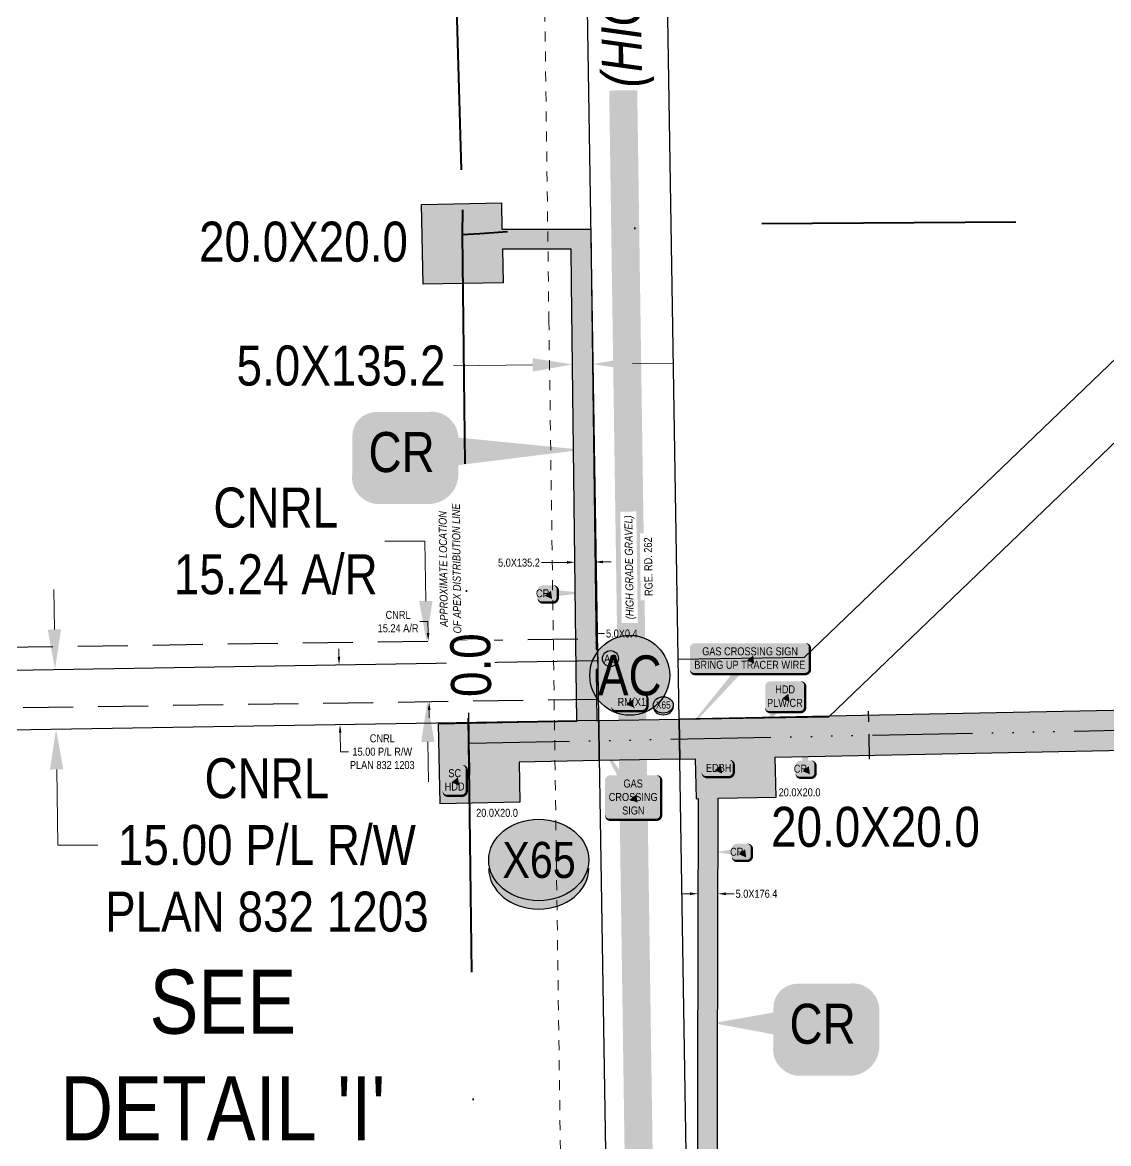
# Model space of a CAD drawing. Extents: x 72365 to 80261, y 6000112 to 6008999.
# Drawn here: x 78066 to 78337.5, y 6003658.6 to 6003938.8 of the extents above; entities that cross this region are included whole.
import ezdxf
from ezdxf.enums import TextEntityAlignment as Align

# ---------------------------------------------------------------- set-up
doc = ezdxf.new("R2010")
doc.units = 0
doc.header["$LTSCALE"] = 5
doc.header["$PDSIZE"] = 2.5
for name, pattern in [('COOP2', [10, 5, -1, 0, -1, 0, -1, 0, -1, 0, -1]), ('DASHDOT', [25.4, 12.7, -6.35, 0, -6.35]), ('foc-ABD', [1, 0.5, -0.5]), ('foc-ACCESSROAD', [3.75, 2.5, -1.25]), ('foc-TIELINE', [1.875, 1.25, -0.625])]:
    doc.linetypes.add(name, pattern=pattern)
doc.layers.get('Defpoints').update_dxf_attribs({"color": 9})
for name, color, linetype, lineweight in [('AS-RECON EXISTING', 151, 'DASHDOT', 40), ('EXISTING PIPE ABD', 113, 'foc-ABD', 13), ('F-AR-T', 190, 'Continuous', 9), ('F-RW-T', 190, 'Continuous', 9), ('F-WS-T-1000', 190, 'Continuous', 9), ('P-APEX RECON-TWS-T', 104, 'Continuous', 9), ('P-APEX RECON-TWS-T-1000', 104, 'Continuous', 9), ('T-TEXT', 48, 'Continuous', 18), ('T-TEXT-1000', 48, 'Continuous', 18)]:
    doc.layers.add(name, color=color, linetype=linetype, lineweight=lineweight)
doc.layers.add('AS-RECON EXISTING-T-1000', color=7, linetype='Continuous', true_color=0x7abdff)
doc.layers.add('P-APEX RECON-TO BE DRILLED-H', color=7, linetype='Continuous', true_color=0xffafe1)
for name, color, linetype in [('AS-ROADS', 254, 'Continuous'), ('CG-NOTES', 7, 'Continuous'), ('CG-NOTES-1000', 7, 'Continuous'), ('DETAIL-T', 7, 'Continuous'), ('F-AR', 190, 'foc-ACCESSROAD'), ('F-RW', 190, 'Continuous'), ('L-ROAD-T-1000', 7, 'Continuous'), ('L-SEC', 7, 'Continuous'), ('P-APEX RECON PAY ITEMS', 240, 'Continuous'), ('P-APEX RECON PAY ITEMS-1000', 240, 'Continuous'), ('P-APEX RECON-10m BUFFER', 51, 'COOP2'), ('P-APEX RECON-URBAN', 30, 'COOP2'), ('P-APEX RECON-WORK AREA', 104, 'Continuous'), ('P-BUFFER-PURPLE', 187, 'foc-TIELINE'), ('P-BUFFER-PURPLE-T', 187, 'Continuous'), ('P-CROSSINGS', 250, 'Continuous'), ('P-CROSSINGS-1000', 250, 'Continuous')]:
    doc.layers.add(name, color=color, linetype=linetype)
doc.styles.add('1.8', font='ARIALN.TTF', dxfattribs={"height": 2})
doc.styles.add('100L', font='ARIALN.TTF', dxfattribs={"height": 2})
doc.styles.add('175L', font='ARIALN.TTF', dxfattribs={"height": 20})
doc.styles.add('80', font='ARIALN.TTF', dxfattribs={"height": 10})
doc.styles.add('80CG', font='ARIALN.TTF', dxfattribs={"height": 10})
doc.styles.add('80L', font='ARIALN.TTF', dxfattribs={"height": 10})
doc.styles.add('80LS', font='ARIALNI.TTF', dxfattribs={"height": 10})
doc.styles.add('Crossing', font='ARIALN.TTF', dxfattribs={"height": 10})
doc.dimstyles.new('Compass 1 000', dxfattribs={"dimtxt": 1.8, "dimasz": 2, "dimexe": 0.2, "dimexo": 0.0625, "dimgap": 0.5, "dimtad": 0, "dimtih": 1, "dimtoh": 1, "dimzin": 0, "dimdsep": 46, "dimtxsty": '1.8', "dimcen": 0.1, "dimse1": 1, "dimse2": 1, "dimclrd": 256, "dimclrt": 256, "dimaunit": 1, "dimadec": 4, "dimazin": 0, "dimtfac": 0.06, "dimtofl": 0, "dimtmove": 0, "dimatfit": 0, "dimfxl": 0.2, "dimtolj": 1, "dimtzin": 0, "dimlwd": -1, "dimarcsym": 0})
doc.dimstyles.new('Compass 5 000', dxfattribs={"dimscale": 5, "dimtxt": 9, "dimasz": 2, "dimexe": 0.2, "dimexo": 0.0625, "dimgap": 0.5, "dimtad": 0, "dimtih": 1, "dimtoh": 1, "dimzin": 0, "dimdsep": 46, "dimtxsty": '80CG', "dimcen": 0.1, "dimse1": 1, "dimse2": 1, "dimclrd": 256, "dimclrt": 256, "dimaunit": 1, "dimadec": 4, "dimazin": 0, "dimtfac": 0.06, "dimtofl": 0, "dimtmove": 0, "dimatfit": 1, "dimfxl": 0.2, "dimtolj": 1, "dimtzin": 0, "dimlwd": -1, "dimarcsym": 0})

# ---------------------------------------------------------------- blocks, each defined once
blk = doc.blocks.new('*D421')
at = {"layer": 'Defpoints', "color": 0, "transparency": 16777216}
for p in [(78074.17791373724, 6003777.108243435), (78102.71321256591, 6003777.573085632), (78102.95737735131, 6003762.584525727)]:
    blk.add_point(p, dxfattribs=at)
at = {"layer": 'F-RW-T', "transparency": 16777216}
for p, q in [((78074.01503458353, 6003787.106916866), (78073.85215542983, 6003797.105590297)), ((78074.58495767634, 6003752.121010098), (78074.89335004367, 6003733.189707353)), ((78074.89335004367, 6003733.189707353), (78084.8933500437, 6003733.189707353))]:
    blk.add_line(p, q, dxfattribs=at)
for points in [[(78075.68148015537, 6003787.134063392), (78072.34858901169, 6003787.079770342), (78074.17791373724, 6003777.108243435)], [(78076.25140324818, 6003752.148156623), (78072.9185121045, 6003752.093863573), (78074.42207852264, 6003762.119683529)]]:
    blk.add_solid(points, dxfattribs=at)
at = {"layer": 'F-RW-T', "transparency": 16777216, "insert": (78127.12390938813, 6003733.189707352), "char_height": 10, "attachment_point": 5, "style": '80CG'}
blk.add_mtext('\\A1;CNRL\\P15.00 P/L R/W\\PPLAN 832 1203', dxfattribs=at)
blk = doc.blocks.new('*D425')
at = {"layer": 'Defpoints', "color": 0, "transparency": 16777216}
for p in [(78166.98736130135, 6003784.213502863), (78190.1711560225, 6003784.550667434), (78190.392585314, 6003769.324953674)]:
    blk.add_point(p, dxfattribs=at)
at = {"layer": 'F-AR-T', "transparency": 16777216}
for p, q in [((78166.62457514502, 6003809.1590651), (78156.62457514502, 6003809.159065101)), ((78166.84194553804, 6003794.212445521), (78166.62457514502, 6003809.1590651)), ((78167.35420635616, 6003758.988846446), (78167.49962211947, 6003748.98990379))]:
    blk.add_line(p, q, dxfattribs=at)
for points in [[(78168.50843598082, 6003794.236681482), (78165.17545509522, 6003794.188209561), (78166.98736130135, 6003784.213502863)], [(78169.02069679895, 6003759.013082407), (78165.68771591334, 6003758.964610486), (78167.20879059285, 6003768.987789104)]]:
    blk.add_solid(points, dxfattribs=at)
at = {"layer": 'F-AR-T', "transparency": 16777216, "insert": (78129.34285618206, 6003809.159065101), "char_height": 10, "attachment_point": 5, "style": '80CG'}
blk.add_mtext('\\A1;CNRL\\P15.24 A/R', dxfattribs=at)
blk = doc.blocks.new('*D1143')
at = {"layer": 'Defpoints', "color": 0, "transparency": 16777216}
for p in [(78203.52736505399, 6003853.352720365), (78203.5344520215, 6003852.761047486), (78208.53385798319, 6003852.820929608)]:
    blk.add_point(p, dxfattribs=at)
at = {"layer": 'P-APEX RECON-TWS-T', "transparency": 16777216}
for p, q in [((78218.52605374869, 6003853.53237237), (78228.52533648173, 6003853.652142254)), ((78193.52808232095, 6003853.232950482), (78173.73634999579, 6003852.99588813))]:
    blk.add_line(p, q, dxfattribs=at)
for points in [[(78193.50812067371, 6003854.899497605), (78193.5480439682, 6003851.566403359), (78203.52736505399, 6003853.352720365)], [(78218.50609210145, 6003855.198919494), (78218.54601539594, 6003851.865825248), (78208.52677101568, 6003853.412602487)]]:
    blk.add_solid(points, dxfattribs=at)
at = {"layer": 'P-APEX RECON-TWS-T', "transparency": 16777216, "insert": (78145.64971970928, 6003852.995888131), "char_height": 10, "attachment_point": 5, "style": '80CG'}
blk.add_mtext('\\A1;5.0X135.2', dxfattribs=at)
blk = doc.blocks.new('*U1144')
at = {"true_color": 0xffffa8}
h = blk.add_hatch(color=51, dxfattribs=at)
edge = h.paths.add_edge_path()
edge.add_line((-6.499999999999973, -11.5), (6.499999999999973, -11.5))
edge.add_arc((6.49999999999998, -5.499999999999993), 6.000000000000007, 269.9999999999999, 359.9999999999999)
edge.add_line((12.49999999999999, -5.5), (12.49999999999999, 4))
edge.add_arc((6.49999999999998, 3.999999999999993), 6.000000000000007, 6.361109362927026e-14, 90.00000000000007)
edge.add_line((6.499999999999973, 10), (-6.499999999999973, 10))
edge.add_arc((-6.49999999999998, 3.999999999999993), 6.000000000000007, 89.99999999999993, 179.9999999999999)
edge.add_line((-12.49999999999999, 4), (-12.49999999999999, -5.5))
edge.add_arc((-6.49999999999998, -5.499999999999993), 6.000000000000007, 180, 270.0000000000001)
at = {"color": 240, "flags": 128}
blk.add_lwpolyline([(-6.499999999999973, -11.5, 3, 3, 0), (6.499999999999973, -11.5, 3, 3, 0.4142135623730951), (12.49999999999999, -5.5, 3, 3, 0), (12.49999999999999, 4, 3, 0, 0.4142135623730951), (6.499999999999973, 10, 0, 0, 0), (-6.499999999999973, 10, 0, 0, 0.4142135623730951), (-12.49999999999999, 4, 0, 0, 0), (-12.49999999999999, -5.5, 0, 3, 0.4142135623730951)], format="xyseb", close=True, dxfattribs=at)
for points in [[(44.86021548024735, 0.5692777336509227, 0, 9.999999999999984, 0), (0, 0, 4.999999999999992, 4.999999999999992, 0)], [(5.448621548291049, -7.078113798263068, 0, 10, 0), (0, 0, 5, 5, 0)]]:
    blk.add_lwpolyline(points, format="xyseb", dxfattribs=at)
at = {"color": 4, "style": '80'}
blk.add_attdef('OTHER_001', (-14.69645293315144, -5.003410641200546), '', height=10, dxfattribs=at)
blk = doc.blocks.new('*D1145')
at = {"layer": 'Defpoints', "color": 0, "transparency": 16777216}
for p in [(78165.09069265203, 6003784.185919382), (78167.44111249449, 6003784.220101806), (78165.31212194417, 6003768.960205607)]:
    blk.add_point(p, dxfattribs=at)
at = {"layer": 'F-WS-T-1000', "transparency": 16777216}
for p, q in [((78167.37070694698, 6003789.061262179), (78165.37070694698, 6003789.061262178)), ((78167.41202934178, 6003786.219890337), (78167.37070694698, 6003789.061262179)), ((78167.69162493937, 6003766.9945995), (78167.72070809209, 6003764.994810969))]:
    blk.add_line(p, q, dxfattribs=at)
for points in [[(78167.74532743036, 6003786.224737529), (78167.0787312532, 6003786.215043145), (78167.44111249449, 6003784.220101806)], [(78168.02492302794, 6003766.999446691), (78167.3583268508, 6003766.989752308), (78167.66254178666, 6003768.994388032)]]:
    blk.add_solid(points, dxfattribs=at)
at = {"layer": 'F-WS-T-1000', "transparency": 16777216, "insert": (78159.91436315418, 6003789.061262179), "char_height": 2, "attachment_point": 5, "style": '1.8'}
blk.add_mtext('\\A1;CNRL\\P15.24 A/R', dxfattribs=at)
blk = doc.blocks.new('*D1146')
at = {"layer": 'Defpoints', "color": 0, "transparency": 16777216}
for p in [(78151.73859693007, 6003778.371712859), (78145.40371958523, 6003763.277411838), (78151.98324024228, 6003763.384814698)]:
    blk.add_point(p, dxfattribs=at)
at = {"layer": 'F-WS-T-1000', "transparency": 16777216}
for p, q in [((78145.12643299733, 6003780.264043584), (78145.09378972166, 6003782.263777171)), ((78145.4363628609, 6003761.277678252), (78145.51357327338, 6003756.547752966)), ((78145.51357327338, 6003756.547752966), (78147.51357327335, 6003756.547752966))]:
    blk.add_line(p, q, dxfattribs=at)
for points in [[(78145.45972192839, 6003780.26948413), (78144.79314406625, 6003780.258603038), (78145.15907627302, 6003778.264309999)], [(78145.76965179195, 6003761.283118797), (78145.10307392981, 6003761.272237706), (78145.40371958523, 6003763.277411838)]]:
    blk.add_solid(points, dxfattribs=at)
at = {"layer": 'F-WS-T-1000', "transparency": 16777216, "insert": (78155.95968514327, 6003756.547752966), "char_height": 2, "attachment_point": 5, "style": '1.8'}
blk.add_mtext('\\A1;CNRL\\P15.00 P/L R/W\\PPLAN 832 1203', dxfattribs=at)
blk = doc.blocks.new('*D1147')
at = {"layer": 'Defpoints', "color": 0, "transparency": 16777216}
for p in [(78204.11971089541, 6003803.899263388), (78209.14035309355, 6003803.007501278), (78204.13111095356, 6003802.947501352)]:
    blk.add_point(p, dxfattribs=at)
at = {"layer": 'P-APEX RECON-TWS-T-1000', "transparency": 16777216}
for p, q in [((78202.11985434874, 6003803.875309416), (78195.74022400222, 6003803.798895192)), ((78211.12880958206, 6003803.983217286), (78213.12866612873, 6003804.007171257))]:
    blk.add_line(p, q, dxfattribs=at)
for points in [[(78202.1158620201, 6003804.20861884), (78202.12384667736, 6003803.541999992), (78204.11971089541, 6003803.899263388)], [(78211.12481725343, 6003804.31652671), (78211.13280191069, 6003803.649907862), (78209.1289530354, 6003803.959263314)]]:
    blk.add_solid(points, dxfattribs=at)
at = {"layer": 'P-APEX RECON-TWS-T-1000', "transparency": 16777216, "insert": (78190.12289794492, 6003803.798895192), "char_height": 2, "attachment_point": 5, "style": '1.8'}
blk.add_mtext('\\A1;5.0X135.2', dxfattribs=at)
blk = doc.blocks.new('Access_Point')
h = blk.add_hatch(color=255)
h.dxf.hatch_style = 1
edge = h.paths.add_edge_path()
edge.add_arc((0, 0), 9.991818388100018, 0, 360)
at = {"color": 170}
blk.add_circle((0, 0), 9.991818388100018, dxfattribs=at)
at = {"color": 170, "style": '175L'}
blk.add_text('AC', height=10, dxfattribs=at).set_placement((0, 0), align=Align.MIDDLE_CENTER)
blk = doc.blocks.new('*U1148')
at = {"true_color": 0xffffa8}
h = blk.add_hatch(color=51, dxfattribs=at)
edge = h.paths.add_edge_path()
edge.add_line((-16.49999999999998, -11.5), (16.49999999999998, -11.5))
edge.add_arc((16.49999999999998, -5.499999999999993), 6.000000000000007, 269.9999999999999, 359.9999999999999)
edge.add_line((22.49999999999999, -5.5), (22.49999999999999, 4))
edge.add_arc((16.49999999999998, 3.999999999999993), 6.000000000000007, 6.361109362927026e-14, 90.00000000000007)
edge.add_line((16.49999999999998, 10), (-16.49999999999998, 10))
edge.add_arc((-16.49999999999998, 3.999999999999993), 6.000000000000007, 89.99999999999993, 179.9999999999999)
edge.add_line((-22.49999999999999, 4), (-22.49999999999999, -5.5))
edge.add_arc((-16.49999999999998, -5.499999999999993), 6.000000000000007, 180, 270.0000000000001)
at = {"color": 240, "flags": 128}
for points in [[(-55.81459651859597, 13.58473977638947, 0, 9.999999999999984, 0), (0, 0, 4.999999999999992, 4.999999999999992, 0)], [(5.448621548291049, -7.078113798263068, 0, 10, 0), (0, 0, 5, 5, 0)]]:
    blk.add_lwpolyline(points, format="xyseb", dxfattribs=at)
blk.add_lwpolyline([(-16.49999999999998, -11.5, 3, 3, 0), (16.49999999999998, -11.5, 3, 3, 0.4142135623730951), (22.49999999999999, -5.5, 3, 3, 0), (22.49999999999999, 4, 3, 0, 0.4142135623730951), (16.49999999999998, 10, 0, 0, 0), (-16.49999999999998, 10, 0, 0, 0.4142135623730951), (-22.49999999999999, 4, 0, 0, 0), (-22.49999999999999, -5.5, 0, 3, 0.4142135623730951)], format="xyseb", close=True, dxfattribs=at)
at = {"color": 4, "style": '80'}
blk.add_attdef('OTHER_001', (-14.69645293315144, -5.003410641200546), '', height=10, dxfattribs=at)
blk = doc.blocks.new('*U1149')
at = {"true_color": 0xffffa8}
h = blk.add_hatch(color=51, dxfattribs=at)
edge = h.paths.add_edge_path()
edge.add_line((-28.99999999999998, -28.5), (28.99999999999998, -28.5))
edge.add_arc((28.99999999999998, -22.5), 6.000000000000004, 269.9999999999999, 359.9999999999999)
edge.add_line((34.99999999999999, -22.5), (35, 21))
edge.add_arc((28.99999999999999, 20.99999999999999), 6.000000000000007, 6.785183320455494e-14, 90.0000000000001)
edge.add_line((28.99999999999998, 27), (-28.99999999999998, 27))
edge.add_arc((-28.99999999999998, 21), 6.000000000000004, 89.99999999999997, 180)
edge.add_line((-34.99999999999999, 21), (-35, -22.5))
edge.add_arc((-28.99999999999999, -22.49999999999999), 6.000000000000007, 180, 270.0000000000001)
at = {"color": 240, "flags": 128}
for points in [[(-43.76186315856236, 72.31754366580286, 0, 9.999999999999984, 0), (0, 0, 4.999999999999992, 4.999999999999992, 0)], [(5.448621548291049, -7.078113798263068, 0, 10, 0), (0, 0, 5, 5, 0)]]:
    blk.add_lwpolyline(points, format="xyseb", dxfattribs=at)
blk.add_lwpolyline([(-28.99999999999998, -28.5, 3, 3, 0), (28.99999999999998, -28.5, 3, 3, 0.4142135623730951), (34.99999999999999, -22.5, 3, 3, 0), (35, 21, 3, 0, 0.4142135623730951), (28.99999999999998, 27, 0, 0, 0), (-28.99999999999998, 27, 0, 0, 0.4142135623730951), (-34.99999999999999, 21, 0, 0, 0), (-35, -22.5, 0, 3, 0.4142135623730951)], format="xyseb", close=True, dxfattribs=at)
at = {"color": 4, "style": '80'}
blk.add_attdef('OTHER_001', (-14.69645293315144, -5.003410641200546), '', height=10, dxfattribs=at)
blk = doc.blocks.new('*U1150')
at = {"true_color": 0xffffa8}
h = blk.add_hatch(color=51, dxfattribs=at)
edge = h.paths.add_edge_path()
edge.add_line((-68.99999999999999, -20), (68.99999999999999, -20))
edge.add_arc((69, -13.99999999999999), 6.000000000000007, 269.9999999999998, 359.9999999999999)
edge.add_line((75, -14), (75, 12.5))
edge.add_arc((69, 12.49999999999999), 6, 6.785183320455503e-14, 90.00000000000014)
edge.add_line((68.99999999999999, 18.5), (-68.99999999999999, 18.5))
edge.add_arc((-69, 12.49999999999999), 6.000000000000007, 89.99999999999987, 179.9999999999999)
edge.add_line((-75, 12.5), (-75, -14))
edge.add_arc((-69, -13.99999999999999), 6, 180, 270.0000000000001)
at = {"color": 240, "flags": 128}
blk.add_lwpolyline([(-68.99999999999999, -20, 3, 3, 0), (68.99999999999999, -20, 3, 3, 0.4142135623730951), (75, -14, 3, 3, 0), (75, 12.5, 3, 0, 0.4142135623730951), (68.99999999999999, 18.5, 0, 0, 0), (-68.99999999999999, 18.5, 0, 0, 0.4142135623730951), (-75, 12.5, 0, 0, 0), (-75, -14, 0, 3, 0.4142135623730951)], format="xyseb", close=True, dxfattribs=at)
for points in [[(-88.87763312137989, -102.0863930978358, 0, 9.999999999999984, 0), (0, 0, 4.999999999999992, 4.999999999999992, 0)], [(5.448621548291049, -7.078113798263068, 0, 10, 0), (0, 0, 5, 5, 0)]]:
    blk.add_lwpolyline(points, format="xyseb", dxfattribs=at)
at = {"color": 4, "style": '80'}
blk.add_attdef('OTHER_001', (-14.69645293315144, -5.003410641200546), '', height=10, dxfattribs=at)
blk = doc.blocks.new('*U1151')
at = {"true_color": 0xffffa8}
h = blk.add_hatch(color=51, dxfattribs=at)
edge = h.paths.add_edge_path()
edge.add_line((-13.99999999999998, -11.5), (13.99999999999998, -11.5))
edge.add_arc((13.99999999999998, -5.499999999999996), 6.000000000000004, 269.9999999999999, 359.9999999999999)
edge.add_line((19.99999999999998, -5.5), (20, 4))
edge.add_arc((13.99999999999999, 3.99999999999999), 6.000000000000011, 9.753701023154767e-14, 90.0000000000001)
edge.add_line((13.99999999999998, 10), (-13.99999999999998, 10))
edge.add_arc((-13.99999999999998, 3.999999999999997), 6.000000000000004, 89.99999999999997, 180)
edge.add_line((-19.99999999999998, 4), (-20, -5.5))
edge.add_arc((-13.99999999999999, -5.499999999999989), 6.000000000000011, 180.0000000000001, 270.0000000000001)
at = {"color": 240, "flags": 128}
for points in [[(-49.58397365913538, 28.04913495668127, 0, 9.999999999999984, 0), (0, 0, 4.999999999999992, 4.999999999999992, 0)], [(5.448621548291049, -7.078113798263068, 0, 10, 0), (0, 0, 5, 5, 0)]]:
    blk.add_lwpolyline(points, format="xyseb", dxfattribs=at)
blk.add_lwpolyline([(-13.99999999999998, -11.5, 3, 3, 0), (13.99999999999998, -11.5, 3, 3, 0.4142135623730951), (19.99999999999998, -5.5, 3, 3, 0), (20, 4, 3, 0, 0.4142135623730951), (13.99999999999998, 10, 0, 0, 0), (-13.99999999999998, 10, 0, 0, 0.4142135623730951), (-19.99999999999998, 4, 0, 0, 0), (-20, -5.5, 0, 3, 0.4142135623730951)], format="xyseb", close=True, dxfattribs=at)
at = {"color": 4, "style": '80'}
blk.add_attdef('OTHER_001', (-14.69645293315144, -5.003410641200546), '', height=10, dxfattribs=at)
blk = doc.blocks.new('*U1152')
at = {"true_color": 0xffffa8}
h = blk.add_hatch(color=51, dxfattribs=at)
edge = h.paths.add_edge_path()
edge.add_line((-8.999999999999977, -20), (8.999999999999973, -20))
edge.add_arc((8.999999999999977, -14), 6.000000000000004, 269.9999999999999, 359.9999999999999)
edge.add_line((14.99999999999998, -14), (15, 12.5))
edge.add_arc((8.999999999999988, 12.49999999999999), 6.000000000000011, 1.017777498068324e-13, 90.0000000000001)
edge.add_line((8.999999999999977, 18.5), (-8.999999999999973, 18.5))
edge.add_arc((-8.999999999999977, 12.5), 6.000000000000004, 89.99999999999997, 180)
edge.add_line((-14.99999999999998, 12.5), (-15, -14))
edge.add_arc((-8.999999999999988, -13.99999999999999), 6.000000000000011, 180.0000000000001, 270.0000000000001)
at = {"color": 240, "flags": 128}
for points in [[(18.28069248927134, 45.67851359582303, 0, 9.999999999999984, 0), (0, 0, 4.999999999999992, 4.999999999999992, 0)], [(5.448621548291049, -7.078113798263068, 0, 10, 0), (0, 0, 5, 5, 0)]]:
    blk.add_lwpolyline(points, format="xyseb", dxfattribs=at)
blk.add_lwpolyline([(-8.999999999999977, -20, 3, 3, 0), (8.999999999999973, -20, 3, 3, 0.4142135623730951), (14.99999999999998, -14, 3, 3, 0), (15, 12.5, 3, 0, 0.4142135623730951), (8.999999999999977, 18.5, 0, 0, 0), (-8.999999999999973, 18.5, 0, 0, 0.4142135623730951), (-14.99999999999998, 12.5, 0, 0, 0), (-15, -14, 0, 3, 0.4142135623730951)], format="xyseb", close=True, dxfattribs=at)
at = {"color": 4, "style": '80'}
blk.add_attdef('OTHER_001', (-14.69645293315144, -5.003410641200546), '', height=10, dxfattribs=at)
blk = doc.blocks.new('*D1153')
at = {"layer": 'Defpoints', "color": 0, "transparency": 16777216}
for p in [(78234.87701533659, 6003723.430347119), (78239.87284100323, 6003723.417911099), (78239.86695071957, 6003721.051653257)]:
    blk.add_point(p, dxfattribs=at)
at = {"layer": 'P-APEX RECON-TWS-T-1000', "transparency": 16777216}
for p, q in [((78232.87113124943, 6003721.069067826), (78230.87113744592, 6003721.074046374)), ((78241.86694452308, 6003721.046674707), (78243.86693832658, 6003721.041696158))]:
    blk.add_line(p, q, dxfattribs=at)
for points in [[(78232.87196100761, 6003721.402400126), (78232.87030149125, 6003720.735735525), (78234.87112505293, 6003721.064089277)], [(78241.86777428126, 6003721.380007007), (78241.8661147649, 6003720.713342407), (78239.86695071957, 6003721.051653257)]]:
    blk.add_solid(points, dxfattribs=at)
at = {"layer": 'P-APEX RECON-TWS-T-1000', "transparency": 16777216, "insert": (78249.48835715331, 6003721.041696159), "char_height": 2, "attachment_point": 5, "style": '1.8'}
blk.add_mtext('\\A1;5.0X176.4', dxfattribs=at)
blk = doc.blocks.new('*U1154')
at = {"true_color": 0xffffa8}
h = blk.add_hatch(color=51, dxfattribs=at)
edge = h.paths.add_edge_path()
edge.add_line((-6.499999999999973, -11.5), (6.499999999999973, -11.5))
edge.add_arc((6.49999999999998, -5.499999999999993), 6.000000000000007, 269.9999999999999, 359.9999999999999)
edge.add_line((12.49999999999999, -5.5), (12.49999999999999, 4))
edge.add_arc((6.49999999999998, 3.999999999999993), 6.000000000000007, 6.361109362927026e-14, 90.00000000000007)
edge.add_line((6.499999999999973, 10), (-6.499999999999973, 10))
edge.add_arc((-6.49999999999998, 3.999999999999993), 6.000000000000007, 89.99999999999993, 179.9999999999999)
edge.add_line((-12.49999999999999, 4), (-12.49999999999999, -5.5))
edge.add_arc((-6.49999999999998, -5.499999999999993), 6.000000000000007, 180, 270.0000000000001)
at = {"color": 240, "flags": 128}
for points in [[(-32.47329689390102, -0.6373226616444255, 0, 9.999999999999984, 0), (0, 0, 4.999999999999992, 4.999999999999992, 0)], [(5.448621548291049, -7.078113798263068, 0, 10, 0), (0, 0, 5, 5, 0)]]:
    blk.add_lwpolyline(points, format="xyseb", dxfattribs=at)
blk.add_lwpolyline([(-6.499999999999973, -11.5, 3, 3, 0), (6.499999999999973, -11.5, 3, 3, 0.4142135623730951), (12.49999999999999, -5.5, 3, 3, 0), (12.49999999999999, 4, 3, 0, 0.4142135623730951), (6.499999999999973, 10, 0, 0, 0), (-6.499999999999973, 10, 0, 0, 0.4142135623730951), (-12.49999999999999, 4, 0, 0, 0), (-12.49999999999999, -5.5, 0, 3, 0.4142135623730951)], format="xyseb", close=True, dxfattribs=at)
at = {"color": 4, "style": '80'}
blk.add_attdef('OTHER_001', (-14.69645293315144, -5.003410641200546), '', height=10, dxfattribs=at)
blk = doc.blocks.new('*U1155')
at = {"true_color": 0xffffa8}
h = blk.add_hatch(color=51, dxfattribs=at)
edge = h.paths.add_edge_path()
edge.add_line((-6.499999999999973, -11.5), (6.499999999999973, -11.5))
edge.add_arc((6.49999999999998, -5.499999999999993), 6.000000000000007, 269.9999999999999, 359.9999999999999)
edge.add_line((12.49999999999999, -5.5), (12.49999999999999, 4))
edge.add_arc((6.49999999999998, 3.999999999999993), 6.000000000000007, 6.361109362927026e-14, 90.00000000000007)
edge.add_line((6.499999999999973, 10), (-6.499999999999973, 10))
edge.add_arc((-6.49999999999998, 3.999999999999993), 6.000000000000007, 89.99999999999993, 179.9999999999999)
edge.add_line((-12.49999999999999, 4), (-12.49999999999999, -5.5))
edge.add_arc((-6.49999999999998, -5.499999999999993), 6.000000000000007, 180, 270.0000000000001)
at = {"color": 240, "flags": 128}
for points in [[(-2.007369704426597, 42.24940226400298, 0, 9.999999999999984, 0), (0, 0, 4.999999999999992, 4.999999999999992, 0)], [(5.448621548291049, -7.078113798263068, 0, 10, 0), (0, 0, 5, 5, 0)]]:
    blk.add_lwpolyline(points, format="xyseb", dxfattribs=at)
blk.add_lwpolyline([(-6.499999999999973, -11.5, 3, 3, 0), (6.499999999999973, -11.5, 3, 3, 0.4142135623730951), (12.49999999999999, -5.5, 3, 3, 0), (12.49999999999999, 4, 3, 0, 0.4142135623730951), (6.499999999999973, 10, 0, 0, 0), (-6.499999999999973, 10, 0, 0, 0.4142135623730951), (-12.49999999999999, 4, 0, 0, 0), (-12.49999999999999, -5.5, 0, 3, 0.4142135623730951)], format="xyseb", close=True, dxfattribs=at)
at = {"color": 4, "style": '80'}
blk.add_attdef('OTHER_001', (-14.69645293315144, -5.003410641200546), '', height=10, dxfattribs=at)
blk = doc.blocks.new('*U1156')
at = {"true_color": 0xffffa8}
h = blk.add_hatch(color=51, dxfattribs=at)
edge = h.paths.add_edge_path()
edge.add_line((-6.499999999999973, -11.5), (6.499999999999973, -11.5))
edge.add_arc((6.49999999999998, -5.499999999999993), 6.000000000000007, 269.9999999999999, 359.9999999999999)
edge.add_line((12.49999999999999, -5.5), (12.49999999999999, 4))
edge.add_arc((6.49999999999998, 3.999999999999993), 6.000000000000007, 6.361109362927026e-14, 90.00000000000007)
edge.add_line((6.499999999999973, 10), (-6.499999999999973, 10))
edge.add_arc((-6.49999999999998, 3.999999999999993), 6.000000000000007, 89.99999999999993, 179.9999999999999)
edge.add_line((-12.49999999999999, 4), (-12.49999999999999, -5.5))
edge.add_arc((-6.49999999999998, -5.499999999999993), 6.000000000000007, 180, 270.0000000000001)
at = {"color": 240, "flags": 128}
blk.add_lwpolyline([(-6.499999999999973, -11.5, 3, 3, 0), (6.499999999999973, -11.5, 3, 3, 0.4142135623730951), (12.49999999999999, -5.5, 3, 3, 0), (12.49999999999999, 4, 3, 0, 0.4142135623730951), (6.499999999999973, 10, 0, 0, 0), (-6.499999999999973, 10, 0, 0, 0.4142135623730951), (-12.49999999999999, 4, 0, 0, 0), (-12.49999999999999, -5.5, 0, 3, 0.4142135623730951)], format="xyseb", close=True, dxfattribs=at)
for points in [[(-27.52909180131673, 0.1632716022378342, 0, 9.999999999999982, 0), (0, 0, 4.999999999999991, 4.999999999999991, 0)], [(5.448621548291049, -7.078113798263068, 0, 10, 0), (0, 0, 5, 5, 0)]]:
    blk.add_lwpolyline(points, format="xyseb", dxfattribs=at)
at = {"color": 4, "style": '80'}
blk.add_attdef('OTHER_001', (-14.69645293315144, -5.003410641200546), '', height=10, dxfattribs=at)
blk = doc.blocks.new('*U1161')
at = {"true_color": 0xffffa8}
h = blk.add_hatch(color=51, dxfattribs=at)
edge = h.paths.add_edge_path()
edge.add_line((-18.99999999999998, -20), (18.99999999999997, -20))
edge.add_arc((18.99999999999998, -13.99999999999999), 6.000000000000005, 269.9999999999999, 359.9999999999999)
edge.add_line((24.99999999999998, -14), (25, 12.5))
edge.add_arc((18.99999999999999, 12.49999999999999), 6.000000000000011, 8.481479150569362e-14, 90.00000000000007)
edge.add_line((18.99999999999998, 18.5), (-18.99999999999997, 18.5))
edge.add_arc((-18.99999999999998, 12.49999999999999), 6.000000000000005, 89.99999999999993, 179.9999999999999)
edge.add_line((-24.99999999999998, 12.5), (-25, -14))
edge.add_arc((-18.99999999999999, -13.99999999999999), 6.000000000000011, 180.0000000000001, 270.0000000000001)
at = {"color": 240, "flags": 128}
blk.add_lwpolyline([(-18.99999999999998, -20, 3, 3, 0), (18.99999999999997, -20, 3, 3, 0.4142135623730951), (24.99999999999998, -14, 3, 3, 0), (25, 12.5, 3, 0, 0.4142135623730951), (18.99999999999998, 18.5, 0, 0, 0), (-18.99999999999997, 18.5, 0, 0, 0.4142135623730951), (-24.99999999999998, 12.5, 0, 0, 0), (-25, -14, 0, 3, 0.4142135623730951)], format="xyseb", close=True, dxfattribs=at)
for points in [[(-35.02696518979153, -51.9062952423044, 0, 9.999999999999984, 0), (0, 0, 4.999999999999992, 4.999999999999992, 0)], [(5.448621548291049, -7.078113798263068, 0, 10, 0), (0, 0, 5, 5, 0)]]:
    blk.add_lwpolyline(points, format="xyseb", dxfattribs=at)
at = {"color": 4, "style": '80'}
blk.add_attdef('OTHER_001', (-14.69645293315144, -5.003410641200546), '', height=10, dxfattribs=at)
blk = doc.blocks.new('xing2')
h = blk.add_hatch(color=50)
h.dxf.hatch_style = 1
edge = h.paths.add_edge_path()
edge.add_ellipse((0, 0), major_axis=(-12.5, 0), ratio=0.8162973455633619, start_angle=0, end_angle=360)
h = blk.add_hatch(color=250)
h.dxf.hatch_style = 1
edge = h.paths.add_edge_path()
edge.add_ellipse((0, -2.047489049626165), major_axis=(-12.5, 0), ratio=0.8162973455633619, start_angle=0, end_angle=180)
edge.add_line((12.5, -2.047489049626165), (12.5, 0))
edge.add_ellipse((0, 0), major_axis=(-12.5, 0), ratio=0.8162973455633619, start_angle=0, end_angle=180, ccw=False)
edge.add_line((-12.5, 0), (-12.5, -2.047489049626165))
at = {"color": 250}
blk.add_ellipse((0, 0), major_axis=(-12.5, 0), ratio=0.8162973455633619, dxfattribs=at)
blk.add_ellipse((0, -2.047489049626165), major_axis=(-12.5, 0), ratio=0.8162973455633619, start_param=0, end_param=3.141592653589793, dxfattribs=at)
at = {"color": 250, "style": 'Crossing'}
blk.add_attdef('CROSSING', text='', height=9, dxfattribs=at).set_placement((0.08916442567715421, 0.0199513138486509), align=Align.MIDDLE_CENTER)
at = {"color": 250, "style": 'Crossing', "flags": 1}
for tag, p in [('OWNER', (0.08916442567715421, -12.49201765665748)), ('DESCRIPTION', (0.08916442567715421, -25.770021277247)), ('LOCATION', (0.08916442567715421, -39.30337514164421)), ('DWG_REF', (0.08916442567715421, -52.83672900604233))]:
    blk.add_attdef(tag, text='', height=9, dxfattribs=at).set_placement(p, align=Align.MIDDLE_CENTER)
blk = doc.blocks.new('*D1283')
at = {"layer": 'Defpoints', "color": 0, "transparency": 16777216}
for p in [(78209.56221703897, 6003782.065716988), (78209.61300483483, 6003782.066762138), (78209.71579126842, 6003777.071978497)]:
    blk.add_point(p, dxfattribs=at)
at = {"layer": 'P-APEX RECON-TWS-T-1000', "transparency": 16777216}
for p, q in [((78211.47971844494, 6003786.074637361), (78209.47971844496, 6003786.074637362)), ((78209.47971844496, 6003786.074637362), (78209.4799194392, 6003786.064870287)), ((78209.52106823908, 6003784.065293638), (78209.4799194392, 6003786.064870287)), ((78209.70615227245, 6003775.071356699), (78209.74730107233, 6003773.071780049))]:
    blk.add_line(p, q, dxfattribs=at)
for points in [[(78209.85433101396, 6003784.072151771), (78209.18780546419, 6003784.058435504), (78209.56221703897, 6003782.065716988)], [(78210.03941504734, 6003775.078214832), (78209.37288949756, 6003775.064498565), (78209.66500347256, 6003777.070933348)]]:
    blk.add_solid(points, dxfattribs=at)
at = {"layer": 'P-APEX RECON-TWS-T-1000', "transparency": 16777216, "insert": (78215.82692172012, 6003786.074637363), "char_height": 2, "attachment_point": 5, "style": '1.8'}
blk.add_mtext('\\A1;5.0X0.4', dxfattribs=at)

msp = doc.modelspace()

# ---------------------------------------------------------------- hatches: boundary and pattern name
at = {"layer": 'P-APEX RECON-10m BUFFER'}
h = msp.add_hatch(color=256, dxfattribs=at)
h.dxf.hatch_style = 1
h.paths.add_polyline_path([(78185.86901895721, 6003887.103112668), (78208.06325633502, 6003887.136688633), (78208.27898938923, 6003873.754121372), (78209.39536810917, 6003782.062283456), (78209.75698344021, 6003782.069725041), (78209.83750900275, 6003777.074483301), (78209.4374847322, 6003777.066251293), (78209.54743626348, 6003764.30430545), (78210.04321055101, 6003764.314200365), (78210.20426126198, 6003754.323742538), (78190.16709837476, 6003753.923831204), (78190.36647746914, 6003743.934138369), (78170.38709179702, 6003743.53538018), (78169.98833360801, 6003763.514765866), (78189.96771928055, 6003763.913524041), (78204.55226864429, 6003764.204609492), (78204.44234380318, 6003776.963457424), (78203.28444905914, 6003873.633162919), (78203.14742130197, 6003882.133404979), (78185.96872546127, 6003882.107416644), (78186.13525595702, 6003873.76357045), (78166.1558702849, 6003873.364812248), (78165.75711209589, 6003893.344197921), (78185.73649776823, 6003893.742956109)])
h = msp.add_hatch(color=256, dxfattribs=at)
h.dxf.hatch_style = 1
h.paths.add_polyline_path([(79035.57171215826, 6003778.047477318), (78768.96648423071, 6003773.462852265), (78767.83479288625, 6003779.483519399), (78748.19536563971, 6003775.791940134), (78749.11826045248, 6003770.882083324), (78714.15150161542, 6003764.309459805), (78713.22860680251, 6003769.219316632), (78693.58917955616, 6003765.52773738), (78694.5120743693, 6003760.617880555), (78602.82208659968, 6003743.383118467), (78597.91273136913, 6003744.801882145), (78599.29973149665, 6003749.601325786), (78580.10195687883, 6003755.14932631), (78578.71495675118, 6003750.349882641), (78540.66455288786, 6003761.346139458), (78542.05155301568, 6003766.145583129), (78522.85377839809, 6003771.693583625), (78521.46677826946, 6003766.894139982), (78509.69918552614, 6003770.294878444), (78230.14851925042, 6003764.715471773), (78230.30960499392, 6003754.725014672), (78234.19880870769, 6003754.80263727), (78234.39818780184, 6003744.812944436), (78234.93026908992, 6003744.823563956), (78234.49159100179, 6003568.596822309), (78239.4876248341, 6003568.668011138), (78239.92637393127, 6003744.92327862), (78254.37757347438, 6003745.21170261), (78254.17819437981, 6003755.201395445), (78508.38221447375, 6003760.274921541), (78518.69277801219, 6003757.295252666), (78517.30577788767, 6003752.495809008), (78536.50355250527, 6003746.947808512), (78537.89055262992, 6003751.747252142), (78575.94095649336, 6003740.750995325), (78574.55395636841, 6003735.951551693), (78593.75173098623, 6003730.403551169), (78595.13873111186, 6003735.202994828), (78602.33171339982, 6003733.124281516), (78696.35786399574, 6003750.798166941), (78697.28075880765, 6003745.88831012), (78716.9201860542, 6003749.579889372), (78715.99729124177, 6003754.489746193), (78750.96405007839, 6003761.0623697), (78751.8869448912, 6003756.152512887), (78771.52637213774, 6003759.844092139), (78770.83882403339, 6003763.501890089), (79035.73294295238, 6003768.057090378)])
at = {"layer": 'P-APEX RECON-TO BE DRILLED-H'}
h = msp.add_hatch(color=256, dxfattribs=at)
h.dxf.hatch_style = 1
h.paths.add_polyline_path([(78249.8188559562, 6003759.826770427), (78249.7134913735, 6003765.105958911), (78177.6232104532, 6003763.667146404), (78177.82258954762, 6003753.677453567), (78249.91287046816, 6003755.116266058)])

# ---------------------------------------------------------------- linework, layer by layer
at = {"layer": 'AS-RECON EXISTING', "flags": 128}
for points in [[(78149.88081783165, 6004471.765987599), (78166.81050361464, 6004401.809025658), (78170.27060000261, 6004111.864699978), (78170.2678000005, 6004095.003600003), (78175.93560000136, 6003891.60409998)], [(79710.35710000095, 6003901.657999979), (79709.15979999956, 6003898.706999999), (79697.80990000069, 6003898.431700001), (79670.05439999979, 6003898.350999979), (79659.80570000038, 6003898.105899978), (79641.4594000004, 6003897.809399977), (78245.38310000149, 6003888.4241), (78229.84140000027, 6003887.770000003), (78208.97030000016, 6003887.039399978), (78200.91090000048, 6003887.562599976), (78180.35759999882, 6003885.990099998), (78175.92509999964, 6003885.75189998)], [(78176.01560000051, 6003892.012699982), (78175.89969999995, 6003885.808499979), (78177.73710000084, 6003740.4597), (78181.21410146485, 6003467.801733845), (78195.47026331532, 6002868.673154413), (78196.70391933866, 6002510.038079072), (78196.5049355671, 6002506.456476745), (78200.31593688925, 6002506.050070207), (78199.82712082655, 6002502.057843333), (78199.83191692436, 6002476.755873148), (78200.16870521689, 6002460.536050425), (78199.76030346211, 6002453.148274841), (78196.2457385057, 6002453.328679536), (78205.01973995098, 6001992.32050303), (78204.93639669841, 6001992.015918663), (78204.80669918393, 6001991.727916839), (78204.633928145, 6001991.463512623), (78204.42225225517, 6001991.229209739), (78204.17661786643, 6001991.030589438), (78203.90321482663, 6001990.872493817), (78203.60860244626, 6001990.758718461), (78203.29994290312, 6001990.692075157), (78194.83395113419, 6001990.402521093), (78143.63852058513, 6001989.152513233), (78115.12054044323, 6001989.622103678), (78099.16311178048, 6001990.624297866), (78098.17395590761, 6001990.689820477), (78097.18493633595, 6001990.622767232), (78096.21361713708, 6001990.424371441), (78095.2774055623, 6001990.098203031), (78094.39320342129, 6001989.649987155), (78093.57675753058, 6001989.087885613), (78092.84243721074, 6001988.421791322), (78092.20363854792, 6001987.663686031), (78091.67173850402, 6001986.827096323), (78091.14132491125, 6001985.875088384), (78090.73961590722, 6001984.861866596), (78090.47340499207, 6001983.805090568), (78090.34754990491, 6001982.722504104), (78090.83612929063, 6001973.118268073), (78091.33974694792, 6001962.879091688), (78091.58095326046, 6001935.506873338), (78091.94891206648, 6001907.050320773), (78091.60330474983, 6001903.701112638)]]:
    msp.add_lwpolyline(points, dxfattribs=at)
at = {"layer": 'AS-ROADS', "const_width": 6.999999999999982, "flags": 128}
msp.add_lwpolyline([(78208.17845254503, 6004472.595250865), (78221.32198854336, 6003567.186653623), (78235.13978331837, 6002744.945111871), (78249.71973354137, 6001897.731276713), (78262.36570097582, 6001103.940655507), (78263.5824217862, 6001033.440597088)], dxfattribs=at)
at = {"layer": 'EXISTING PIPE ABD', "flags": 128}
for points in [[(78197.60993912893, 6003864.087806681), (78194.83190813469, 6004074.354755995), (78194.72592596237, 6004082.353769923), (78190.37193199623, 6004411.719782884), (78176.06190794821, 6004472.138404361)], [(78217.93352862155, 6001917.035674943), (78211.3758517645, 6002868.904650481), (78203.08737909081, 6003468.105634364), (78197.60993912893, 6003864.087806681)]]:
    msp.add_lwpolyline(points, dxfattribs=at)
at = {"layer": 'F-AR', "flags": 128}
msp.add_lwpolyline([(78209.95784802394, 6003769.609493506), (78058.89939770116, 6003767.412633219), (78058.65395791939, 6003782.63799782), (78209.71240824148, 6003784.83485808)], close=True, dxfattribs=at)
at = {"layer": 'F-RW', "flags": 128}
for points in [[(78229.86600000046, 6003779.650999971), (78261.45200000047, 6003780.17499997), (78540.90300000047, 6004048.356), (78556.62700000001, 6004063.449), (78572.60200000046, 6004078.78399997), (78588.32, 6004093.93299997), (78600.928, 6004106.027), (78648.067, 6004134.718999972), (78867.586, 6004254.600999993), (79025.777, 6004380.93799997), (79030.54000000001, 6004384.77899997), (79074.369, 6004419.71599997), (79141.25297687958, 6004485.867906464)], [(78230.10600000004, 6003764.66599997), (78267.586, 6003765.28699997), (78562.69900000001, 6004048.58699997), (78578.419, 6004063.617000001), (78594.39300000046, 6004078.99599997), (78610.124, 6004094.084)], [(78210.00800000047, 6003764.331999971), (78007.298, 6003761.023), (77999.092, 6003768.984), (78009.526, 6003779.74399997), (78013.267, 6003776.116), (78209.767, 6003779.31699997)]]:
    msp.add_lwpolyline(points, dxfattribs=at)
at = {"layer": 'L-SEC', "flags": 128}
for points in [[(78200.23100000047, 6004372.99499997), (78213.20300000001, 6003568.302999971)], [(78233.311, 6003568.57999997), (78220.336, 6004373.28299997)]]:
    msp.add_lwpolyline(points, dxfattribs=at)
at = {"layer": 'P-APEX RECON-URBAN', "flags": 128}
msp.add_lwpolyline([(78177.7229000004, 6003758.6723), (78509.04069999978, 6003765.284899982), (78602.57689999975, 6003738.253699981), (78762.7400000015, 6003768.359199983), (79657.11627448203, 6003783.739167983), (79694.61920000089, 6003897.495800002), (79710.36009999923, 6003901.80019998)], dxfattribs=at)
at = {"layer": 'P-APEX RECON-WORK AREA', "flags": 128}
for points in [[(78185.86901895721, 6003887.103112668), (78208.06325633502, 6003887.136688633), (78208.27898938923, 6003873.754121372), (78209.39536810917, 6003782.062283456), (78209.75698344021, 6003782.069725041), (78209.83750900275, 6003777.074483301), (78209.4374847322, 6003777.066251293), (78209.54743626348, 6003764.30430545), (78210.04321055101, 6003764.314200365), (78210.20426126198, 6003754.323742538), (78190.16709837476, 6003753.923831204), (78190.36647746914, 6003743.934138369), (78170.38709179702, 6003743.53538018), (78169.98833360801, 6003763.514765866), (78189.96771928055, 6003763.913524041), (78204.55226864429, 6003764.204609492), (78204.44234380318, 6003776.963457424), (78203.28444905914, 6003873.633162919), (78203.14742130197, 6003882.133404979), (78185.96872546127, 6003882.107416644), (78186.13525595702, 6003873.76357045), (78166.1558702849, 6003873.364812248), (78165.75711209589, 6003893.344197921), (78185.73649776823, 6003893.742956109)], [(78210.04321055101, 6003764.314200365), (78230.14851925042, 6003764.715471773), (78230.30960499392, 6003754.725014672), (78210.20426126198, 6003754.323742538)]]:
    msp.add_lwpolyline(points, close=True, dxfattribs=at)
msp.add_lwpolyline([(78509.69918552614, 6003770.294878444), (78230.14851925042, 6003764.715471773), (78230.30960499392, 6003754.725014672), (78234.19880870769, 6003754.80263727), (78234.39818780184, 6003744.812944436), (78234.93026908992, 6003744.823563956), (78234.49159100179, 6003568.596822309), (78239.4876248341, 6003568.668011138), (78239.92637393127, 6003744.92327862), (78254.37757347438, 6003745.21170261), (78254.17819437981, 6003755.201395445), (78508.38221447375, 6003760.274921541)], dxfattribs=at)
at = {"layer": 'P-BUFFER-PURPLE'}
for p, q in [((78177.88240327557, 6003750.680545731), (78177.56339672538, 6003766.664054261)), ((78277.7394558187, 6003754.672275229), (78277.50020090582, 6003766.659906632))]:
    msp.add_line(p, q, dxfattribs=at)

# ---------------------------------------------------------------- block references
at = {"layer": 'CG-NOTES', "xscale": 0.9983371498429935, "yscale": 0.9983371498429935, "zscale": 0.9983371498429935}
msp.add_blockref('Access_Point', (78217.8132649764, 6003775.630204766), dxfattribs=at)
at = {"layer": 'CG-NOTES-1000', "xscale": 0.1998336457999991, "yscale": 0.1998336457999991, "zscale": 0.1998336457999991}
msp.add_blockref('Access_Point', (78212.98449891913, 6003779.814688148), dxfattribs=at)
at = {"layer": 'P-APEX RECON PAY ITEMS'}
ref = msp.add_blockref('*U1144', (78160.98006347897, 6003831.444543033), dxfattribs=at)
ref.add_attrib('OTHER_001', 'CR', (78152.51826266041, 6003826.441132392), dxfattribs={"layer": '0', "color": 4, "height": 9.999999999999886, "style": '80'})
ref = msp.add_blockref('*U1156', (78266.20597335936, 6003688.562535326), dxfattribs=at)
ref.add_attrib('OTHER_001', 'CR', (78257.7441725408, 6003683.559124685), dxfattribs={"layer": '0', "color": 4, "height": 9.999999999999886, "style": '80'})
at = {"layer": 'P-APEX RECON PAY ITEMS-1000', "xscale": 0.1999999999999992, "yscale": 0.1999999999999992, "zscale": 0.1999999999999992}
for name, p, values in [('*U1144', (78197.31873843883, 6003796.13199554), {'OTHER_001': 'CR'}), ('*U1148', (78217.71521930354, 6003769.003752025), {'OTHER_001': 'RM(X1)'}), ('*U1155', (78261.75374517983, 6003752.313507705), {'OTHER_001': 'CR'}), ('*U1151', (78239.79379473322, 6003752.507972986), {'OTHER_001': 'EDBH'}), ('*U1154', (78245.83138303645, 6003731.552849498), {'OTHER_001': 'CR'})]:
    msp.add_blockref(name, p, dxfattribs=at).add_auto_attribs(values)
at = {"layer": 'P-APEX RECON PAY ITEMS-1000'}
ref = msp.add_blockref('*U1150', (78247.8452712453, 6003779.957901323), dxfattribs=dict(at, xscale=0.1999999999999992, yscale=0.1999999999999992, zscale=0.1999999999999992))
ref.add_attrib('OTHER_001', 'GAS CROSSING SIGN', (78235.91007342812, 6003780.641621196), dxfattribs={"layer": '0', "color": 4, "height": 1.999999999999975, "style": '80'})
ref.add_attrib('OTHER_002', 'BRING UP TRACER WIRE', (78233.94963686605, 6003777.272817194), dxfattribs={"layer": '0', "color": 4, "height": 1.999999999999975, "style": '80'})
ref = msp.add_blockref('*U1161', (78256.65941265355, 6003770.432234282), dxfattribs=dict(at, xscale=0.1999999999999992, yscale=0.1999999999999992, zscale=0.1999999999999992))
ref.add_attrib('OTHER_001', 'HDD', (78254.15395562763, 6003771.133689488), dxfattribs={"layer": '0', "color": 4, "height": 1.999999999999975, "style": '80'})
ref.add_attrib('OTHER_002', 'PLW/CR', (78252.13280965218, 6003767.764885487), dxfattribs={"layer": '0', "color": 4, "height": 1.999999999999975, "style": '80'})
ref = msp.add_blockref('*U1152', (78174.0667615027, 6003749.536597281), dxfattribs=dict(at, xscale=0.1999999999999992, yscale=0.1999999999999992, zscale=0.1999999999999992))
ref.add_attrib('OTHER_001', 'SC', (78172.47126354909, 6003750.185528614), dxfattribs={"layer": '0', "color": 4, "height": 1.999999999999975, "style": '80'})
ref.add_attrib('OTHER_002', 'HDD', (78171.56130447678, 6003746.85219528), dxfattribs={"layer": '0', "color": 4, "height": 1.999999999999975, "style": '80'})
ref = msp.add_blockref('*U1149', (78218.65797263282, 6003745.235191247), dxfattribs=dict(at, xscale=0.1999999999999992, yscale=0.1999999999999992, zscale=0.1999999999999992))
ref.add_attrib('OTHER_001', 'GAS', (78216.23437099572, 6003747.603313121), dxfattribs={"layer": '0', "color": 4, "height": 1.999999999999975, "style": '80'})
ref.add_attrib('OTHER_002', 'CROSSING', (78212.56315680745, 6003744.234509119), dxfattribs={"layer": '0', "color": 4, "height": 1.999999999999975, "style": '80'})
ref.add_attrib('OTHER_003', 'SIGN', (78215.90081028629, 6003740.865705117), dxfattribs={"layer": '0', "color": 4, "height": 1.999999999999975, "style": '80'})
at = {"layer": 'P-CROSSINGS'}
msp.add_blockref('xing2', (78195.05248778462, 6003729.489193046), dxfattribs=at).add_auto_attribs({'CROSSING': 'X65'})
at = {"layer": 'P-CROSSINGS-1000', "xscale": 0.1999999999999995, "yscale": 0.1999999999999995, "zscale": 0.1999999999999995}
msp.add_blockref('xing2', (78226.17684420964, 6003768.229706239), dxfattribs=at).add_auto_attribs({'CROSSING': 'X65'})

# ---------------------------------------------------------------- texts
at = {"layer": 'AS-RECON EXISTING-T-1000', "insert": (78170.39885054066, 6003785.944339195), "char_height": 1.999999999999973, "attachment_point": 1, "rotation": 90.68371577562533, "style": '100L'}
msp.add_mtext_dynamic_manual_height_columns('\\pi1.8203;{\\fArial Narrow|b0|i1|c0|p34;APPROXIMATE LOCATION\\P\\pi0.12861;OF APEX DISTRIBUTION LINE}', width=32.6119278386404, gutter_width=50, heights=[0], dxfattribs=at)
at = {"layer": 'DETAIL-T', "color": 3, "insert": (78116.11482947742, 6003680.750865199), "char_height": 15.98669166399995, "width": 93.40027097967204, "attachment_point": 5, "style": '80CG'}
msp.add_mtext("SEE\\PDETAIL 'I'", dxfattribs=at)
at = {"layer": 'P-APEX RECON-TWS-T', "char_height": 9.991682289999956, "attachment_point": 1, "style": '80L'}
for insert in [(78110.17057642313, 6003889.022687406), (78253.13653584813, 6003742.77416064)]:
    msp.add_mtext_dynamic_manual_height_columns('20.0X20.0', width=10.35424283765348, gutter_width=50, heights=[0], dxfattribs=dict(at, insert=insert))
at = {"layer": 'P-APEX RECON-TWS-T-1000', "char_height": 1.998336457999991, "attachment_point": 1, "style": '80L'}
for insert in [(78255.02599218619, 6003747.395719034), (78179.42404339301, 6003742.277890285)]:
    msp.add_mtext_dynamic_manual_height_columns('20.0X20.0', width=10.35424283765348, gutter_width=50, heights=[0], dxfattribs=dict(at, insert=insert))

# ---------------------------------------------------------------- dimensions: what is measured, and where the dimension line sits
at = {"layer": 'F-RW-T'}
dim = msp.add_linear_dim(base=(78074.17791373724, 6003777.108243435), p1=(78102.9573773513, 6003762.584525725), p2=(78102.7132125659, 6003777.57308563), angle=90.93327007636707, text='CNRL\\P15.00 P/L R/W\\PPLAN 832 1203', dimstyle='Compass 5 000', dxfattribs=at)
dim.commit()
dim.dimension.update_dxf_attribs({"geometry": '*D421', "text_midpoint": (78127.12390938813, 6003733.189707352), "dimtype": 161})
at = {"layer": 'F-WS-T-1000'}
for base, p1, p2, angle, text, picture, middle in [((78167.44111249449, 6003784.220101806), (78165.31212194417, 6003768.960205605), (78165.090692652, 6003784.185919381), 90.83320031903827, 'CNRL\\P15.24 A/R', '*D1145', (78159.91436315418, 6003789.061262179)), ((78145.40371958523, 6003763.277411838), (78151.73859693008, 6003778.37171286), (78151.9832402423, 6003763.384814699), 270.9352024882592, 'CNRL\\P15.00 P/L R/W\\PPLAN 832 1203', '*D1146', (78155.95968514327, 6003756.547752966))]:
    dim = msp.add_linear_dim(base=base, p1=p1, p2=p2, angle=angle, text=text, dimstyle='Compass 1 000', dxfattribs=at)
    dim.commit()
    dim.dimension.update_dxf_attribs({"geometry": picture, "text_midpoint": middle, "dimtype": 161})
at = {"layer": 'P-APEX RECON-TWS-T'}
dim = msp.add_linear_dim(base=(78203.52736505399, 6003853.352720365), p1=(78208.53385798319, 6003852.820929608), p2=(78203.53445202147, 6003852.761047486), angle=180.68624729105278, text='5.0X135.2', dimstyle='Compass 5 000', dxfattribs=at)
dim.commit()
dim.dimension.update_dxf_attribs({"geometry": '*D1143', "text_midpoint": (78145.64971970928, 6003852.995888131), "dimtype": 161})
at = {"layer": 'P-APEX RECON-TWS-T-1000'}
dim = msp.add_linear_dim(base=(78204.11971089541, 6003803.899263388), p1=(78209.14035309358, 6003803.007501278), p2=(78204.13111095356, 6003802.947501352), angle=180.68624715016023, text='5.0X135.2', dimstyle='Compass 1 000', dxfattribs=at)
dim.commit()
dim.dimension.update_dxf_attribs({"geometry": '*D1147', "text_midpoint": (78190.12289794492, 6003803.798895192), "dimtype": 161})
dim = msp.add_aligned_dim(p1=(78234.8770153366, 6003723.430347119), p2=(78239.87284100325, 6003723.417911099), distance=-2.366265173908127, text='5.0X176.4', dimstyle='Compass 1 000', dxfattribs=at)
dim.commit()
dim.dimension.update_dxf_attribs({"geometry": '*D1153', "text_midpoint": (78249.48835715331, 6003721.041696159)})

# ---------------------------------------------------------------- next in the draw order: texts
at = {"layer": 'L-ROAD-T-1000', "insert": (78221.44517363676, 6003802.775172788), "char_height": 1.999999999999973, "width": 14.79834924008155, "attachment_point": 2, "rotation": 90.81222222222219, "style": '80L', "bg_fill": 2}
msp.add_mtext('RGE. RD. 262', dxfattribs=at)
at = {"layer": 'P-BUFFER-PURPLE-T', "insert": (78173.04742343324, 6003778.086176119), "char_height": 9.99168228999997, "width": 10.5184995635187, "attachment_point": 2, "rotation": 91.14338491978268, "style": '100L', "bg_fill": 3, "box_fill_scale": 1.1, "bg_fill_color": 256, "bg_fill_transparency": 0}
msp.add_mtext('0.0', dxfattribs=at)
at = {"layer": 'T-TEXT', "insert": (78209.998099859, 6003987.388620104), "char_height": 9.999999999999881, "width": 129.274624829466, "attachment_point": 2, "rotation": 90.81222222222219, "style": '80LS', "bg_fill": 3, "box_fill_scale": 1.1, "bg_fill_color": 256, "bg_fill_transparency": 0}
msp.add_mtext('(HIGH GRADE GRAVEL)', dxfattribs=at)

# ---------------------------------------------------------------- next in the draw order: texts
at = {"layer": 'T-TEXT-1000', "insert": (78216.63439876512, 6003802.62845536), "char_height": 1.999999999999973, "width": 25.85492496589326, "attachment_point": 2, "rotation": 90.81222222222219, "style": '80LS', "bg_fill": 2}
msp.add_mtext('(HIGH GRADE GRAVEL)', dxfattribs=at)

# ---------------------------------------------------------------- next in the draw order: dimensions: what is measured, and where the dimension line sits
at = {"layer": 'F-AR-T'}
dim = msp.add_linear_dim(base=(78166.98736130135, 6003784.213502863), p1=(78190.39258531401, 6003769.324953674), p2=(78190.17115602251, 6003784.550667434), angle=90.8332003173861, text='CNRL\\P15.24 A/R', dimstyle='Compass 5 000', dxfattribs=at)
dim.commit()
dim.dimension.update_dxf_attribs({"geometry": '*D425', "text_midpoint": (78129.34285618206, 6003809.159065101), "dimtype": 161})

# ---------------------------------------------------------------- next in the draw order: dimensions: what is measured, and where the dimension line sits
at = {"layer": 'P-APEX RECON-TWS-T-1000'}
dim = msp.add_linear_dim(base=(78209.56221703897, 6003782.065716988), p1=(78209.71579126845, 6003777.071978499), p2=(78209.61300483484, 6003782.06676214), angle=91.17890946589483, text='5.0X0.4', dimstyle='Compass 1 000', override={"dimtmove": 1}, dxfattribs=at)
dim.commit()
dim.dimension.update_dxf_attribs({"geometry": '*D1283', "text_midpoint": (78212.04496464842, 6003786.074637362), "dimtype": 161})

doc.saveas('drawing.dxf')
